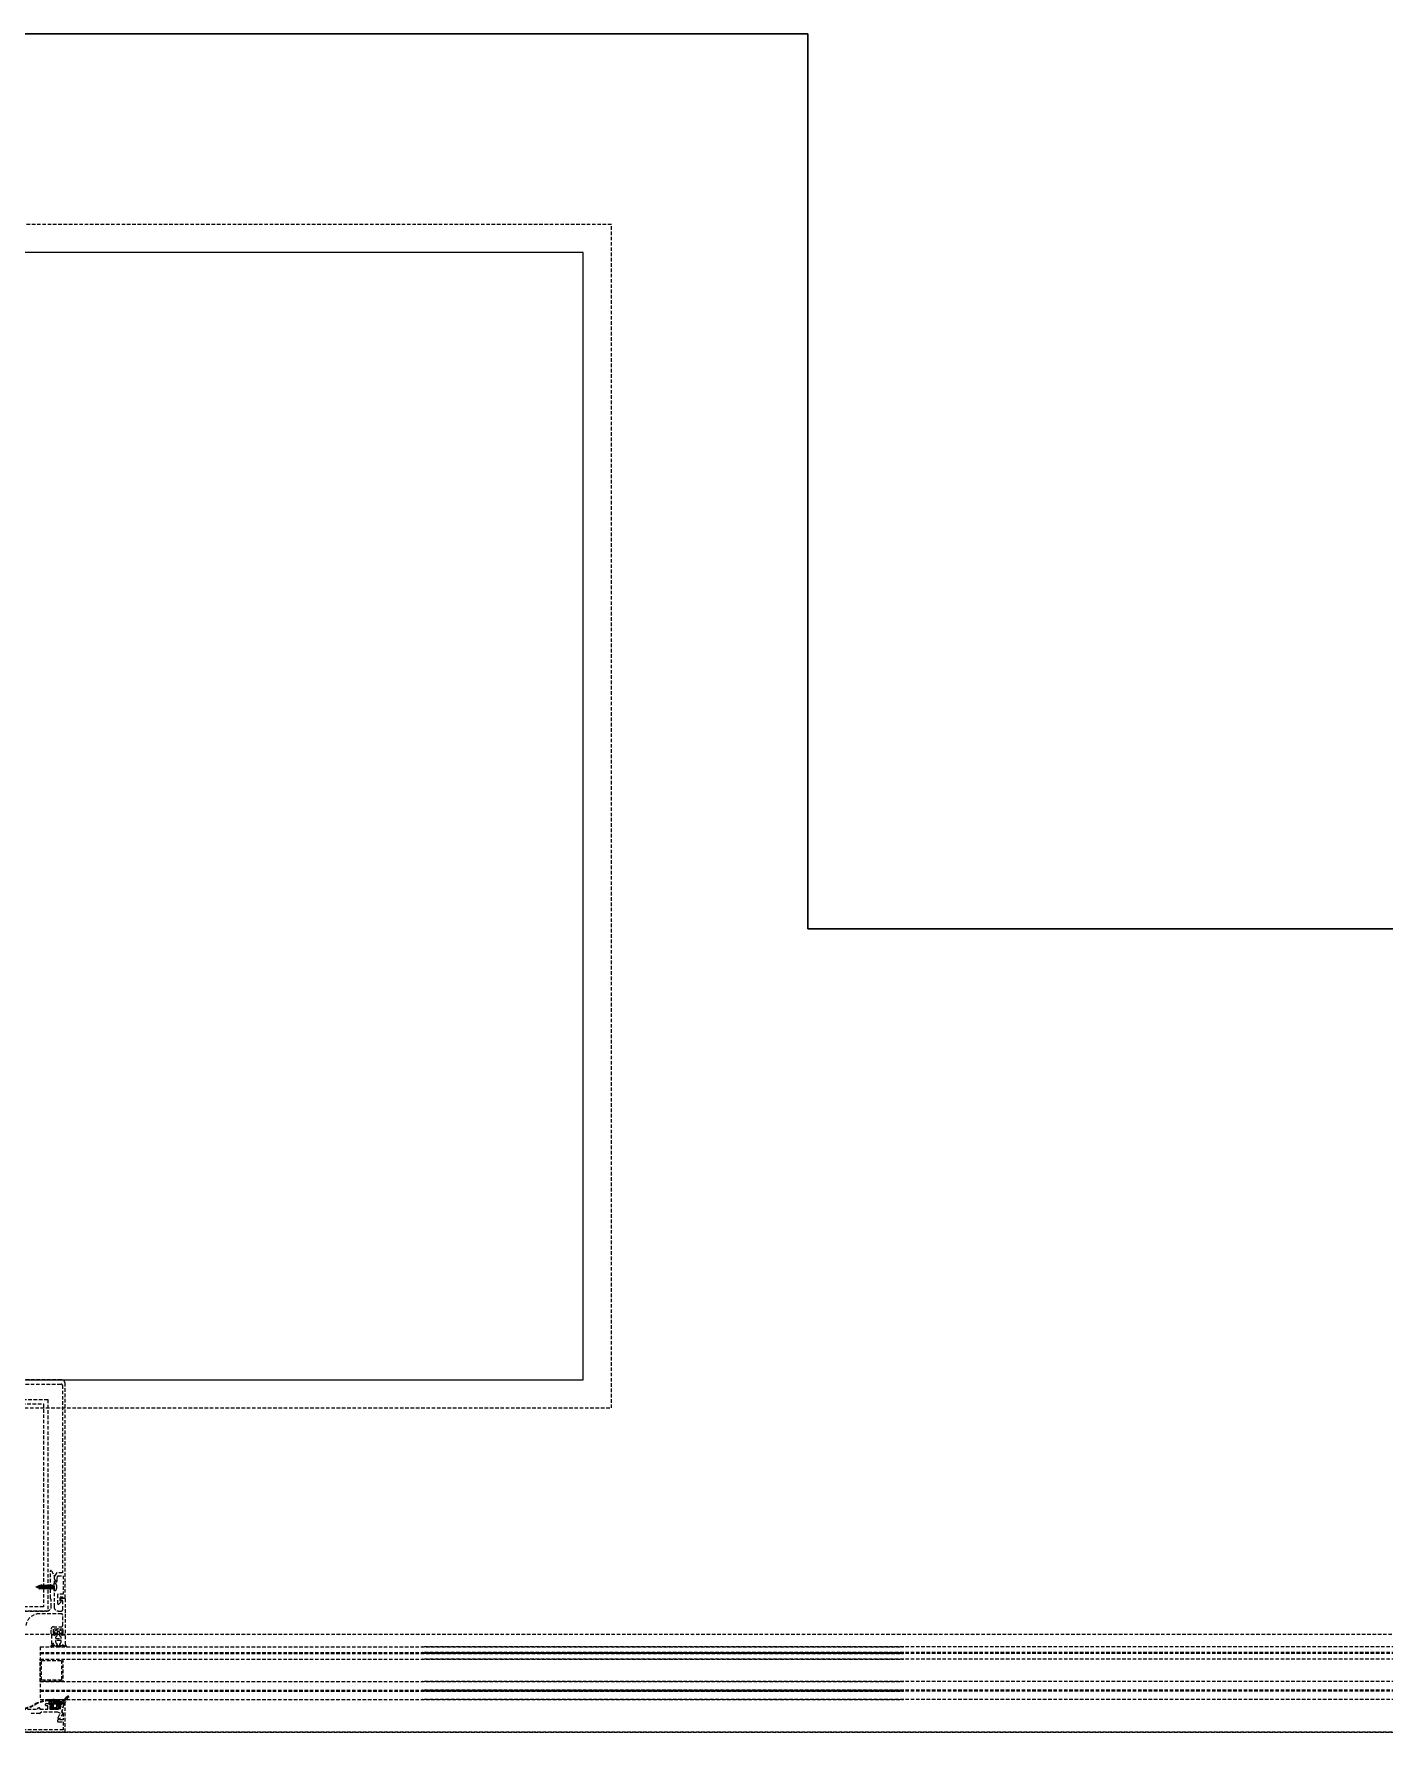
# Model space of a CAD drawing. Extents: x -1457 to 23780, y -2071 to 4205.
# Drawn here: x 2623.5 to 2719.3, y 320 to 440.5 of the extents above; entities that cross this region are included whole.
import ezdxf

# ---------------------------------------------------------------- set-up
doc = ezdxf.new("R2010")
doc.units = 0
doc.header["$MEASUREMENT"] = 0
doc.linetypes.add('HIDDEN', pattern=[0.375, 0.25, -0.125])
doc.layers.get('0').update_dxf_attribs({"color": 9, "lineweight": 9})
doc.layers.add('E-KABLO', color=7, linetype='Continuous', lineweight=30)
doc.layers.add('M-TEFRIS2-015', color=129, linetype='Continuous', lineweight=9)

# ---------------------------------------------------------------- blocks, each defined once
blk = doc.blocks.new('p-kolon_80x80')
blk.add_lwpolyline([(-40, -40), (40, -40), (40, 40), (-40, 40)], close=True)

msp = doc.modelspace()

# ---------------------------------------------------------------- hatches: boundary and pattern name
at = {"layer": 'M-TEFRIS2-015', "linetype": 'HIDDEN', "lineweight": 0}
h = msp.add_hatch(dxfattribs=at)
h.set_pattern_fill('LINE', color=256, scale=0.666667, angle=585, style=0)
h.set_pattern_definition([(45, (2568.41743, 201.40813), (-0.058925565, 0.058925565), [])])
edge = h.paths.add_edge_path()
edge.add_arc((2626.22, 321.98), 0.625, 117.2, 157.3388)
edge.add_arc((2625.5, 322.3), 0.162, 270.1027, 332.96, ccw=False)
edge.add_line((2625.5, 322.14), (2625.42, 322.14))
edge.add_line((2625.42, 322.14), (2625.41, 322.14))
edge.add_line((2625.41, 322.14), (2625.4, 322.14))
edge.add_line((2625.4, 322.14), (2625.39, 322.14))
edge.add_line((2625.39, 322.14), (2625.39, 322.14))
edge.add_line((2625.39, 322.14), (2625.38, 322.15))
edge.add_line((2625.38, 322.15), (2625.37, 322.15))
edge.add_line((2625.37, 322.15), (2625.37, 322.16))
edge.add_line((2625.37, 322.16), (2625.36, 322.16))
edge.add_line((2625.36, 322.16), (2625.36, 322.17))
edge.add_line((2625.36, 322.17), (2625.36, 322.19))
edge.add_line((2625.36, 322.19), (2625.36, 322.26))
edge.add_line((2625.36, 322.26), (2625.36, 322.27))
edge.add_line((2625.36, 322.27), (2625.36, 322.27))
edge.add_line((2625.36, 322.27), (2625.36, 322.27))
edge.add_line((2625.36, 322.27), (2625.36, 322.27))
edge.add_line((2625.36, 322.27), (2625.35, 322.28))
edge.add_line((2625.35, 322.28), (2625.35, 322.28))
edge.add_line((2625.35, 322.28), (2625.35, 322.28))
edge.add_line((2625.35, 322.28), (2625.34, 322.28))
edge.add_line((2625.34, 322.28), (2625.34, 322.28))
edge.add_line((2625.34, 322.28), (2625.26, 322.28))
edge.add_line((2625.26, 322.28), (2625.26, 322.28))
edge.add_line((2625.26, 322.28), (2625.25, 322.28))
edge.add_line((2625.25, 322.28), (2625.25, 322.28))
edge.add_line((2625.25, 322.28), (2625.25, 322.28))
edge.add_line((2625.25, 322.28), (2625.24, 322.28))
edge.add_line((2625.24, 322.28), (2625.24, 322.27))
edge.add_line((2625.24, 322.27), (2625.24, 322.27))
edge.add_line((2625.24, 322.27), (2625.24, 322.27))
edge.add_line((2625.24, 322.27), (2625.24, 322.26))
edge.add_line((2625.24, 322.26), (2625.24, 322.19))
edge.add_line((2625.24, 322.19), (2625.24, 322.18))
edge.add_line((2625.24, 322.18), (2625.24, 322.17))
edge.add_line((2625.24, 322.17), (2625.23, 322.16))
edge.add_line((2625.23, 322.16), (2625.23, 322.16))
edge.add_line((2625.23, 322.16), (2625.22, 322.15))
edge.add_line((2625.22, 322.15), (2625.22, 322.15))
edge.add_line((2625.22, 322.15), (2625.21, 322.14))
edge.add_line((2625.21, 322.14), (2625.2, 322.14))
edge.add_line((2625.2, 322.14), (2625.19, 322.14))
edge.add_line((2625.19, 322.14), (2625.18, 322.14))
edge.add_line((2625.18, 322.14), (2625.17, 322.14))
edge.add_line((2625.17, 322.14), (2625.17, 322.14))
edge.add_line((2625.17, 322.14), (2625.16, 322.15))
edge.add_line((2625.16, 322.15), (2625.15, 322.15))
edge.add_line((2625.15, 322.15), (2625.15, 322.16))
edge.add_line((2625.15, 322.16), (2625.14, 322.16))
edge.add_line((2625.14, 322.16), (2625.14, 322.17))
edge.add_line((2625.14, 322.17), (2625.14, 322.19))
edge.add_line((2625.14, 322.19), (2625.14, 322.26))
edge.add_line((2625.14, 322.26), (2625.14, 322.27))
edge.add_line((2625.14, 322.27), (2625.14, 322.27))
edge.add_line((2625.14, 322.27), (2625.14, 322.27))
edge.add_line((2625.14, 322.27), (2625.14, 322.27))
edge.add_line((2625.14, 322.27), (2625.13, 322.28))
edge.add_line((2625.13, 322.28), (2625.13, 322.28))
edge.add_line((2625.13, 322.28), (2625.13, 322.28))
edge.add_line((2625.13, 322.28), (2625.12, 322.28))
edge.add_line((2625.12, 322.28), (2625.12, 322.28))
edge.add_line((2625.12, 322.28), (2625.04, 322.28))
edge.add_line((2625.04, 322.28), (2625.04, 322.28))
edge.add_line((2625.04, 322.28), (2625.03, 322.28))
edge.add_line((2625.03, 322.28), (2625.03, 322.28))
edge.add_line((2625.03, 322.28), (2625.03, 322.28))
edge.add_line((2625.03, 322.28), (2625.02, 322.28))
edge.add_line((2625.02, 322.28), (2625.02, 322.27))
edge.add_line((2625.02, 322.27), (2625.02, 322.27))
edge.add_line((2625.02, 322.27), (2625.02, 322.27))
edge.add_line((2625.02, 322.27), (2625.02, 322.26))
edge.add_line((2625.02, 322.26), (2625.02, 322.19))
edge.add_line((2625.02, 322.19), (2625.02, 322.18))
edge.add_line((2625.02, 322.18), (2625.02, 322.17))
edge.add_line((2625.02, 322.17), (2625.01, 322.16))
edge.add_line((2625.01, 322.16), (2625.01, 322.16))
edge.add_line((2625.01, 322.16), (2625, 322.15))
edge.add_line((2625, 322.15), (2625, 322.15))
edge.add_line((2625, 322.15), (2624.99, 322.14))
edge.add_line((2624.99, 322.14), (2624.98, 322.14))
edge.add_line((2624.98, 322.14), (2624.97, 322.14))
edge.add_line((2624.97, 322.14), (2624.96, 322.14))
edge.add_line((2624.96, 322.14), (2624.95, 322.14))
edge.add_line((2624.95, 322.14), (2624.95, 322.14))
edge.add_line((2624.95, 322.14), (2624.94, 322.15))
edge.add_line((2624.94, 322.15), (2624.93, 322.15))
edge.add_line((2624.93, 322.15), (2624.93, 322.16))
edge.add_line((2624.93, 322.16), (2624.92, 322.16))
edge.add_line((2624.92, 322.16), (2624.92, 322.17))
edge.add_line((2624.92, 322.17), (2624.92, 322.19))
edge.add_line((2624.92, 322.19), (2624.92, 322.26))
edge.add_line((2624.92, 322.26), (2624.92, 322.27))
edge.add_line((2624.92, 322.27), (2624.92, 322.27))
edge.add_line((2624.92, 322.27), (2624.92, 322.27))
edge.add_line((2624.92, 322.27), (2624.92, 322.27))
edge.add_line((2624.92, 322.27), (2624.91, 322.28))
edge.add_line((2624.91, 322.28), (2624.91, 322.28))
edge.add_line((2624.91, 322.28), (2624.91, 322.28))
edge.add_line((2624.91, 322.28), (2624.9, 322.28))
edge.add_line((2624.9, 322.28), (2624.9, 322.28))
edge.add_line((2624.9, 322.28), (2624.82, 322.28))
edge.add_line((2624.82, 322.28), (2624.82, 322.28))
edge.add_line((2624.82, 322.28), (2624.81, 322.28))
edge.add_line((2624.81, 322.28), (2624.81, 322.28))
edge.add_line((2624.81, 322.28), (2624.81, 322.28))
edge.add_line((2624.81, 322.28), (2624.8, 322.28))
edge.add_line((2624.8, 322.28), (2624.8, 322.27))
edge.add_line((2624.8, 322.27), (2624.8, 322.27))
edge.add_line((2624.8, 322.27), (2624.8, 322.27))
edge.add_line((2624.8, 322.27), (2624.8, 322.26))
edge.add_line((2624.8, 322.26), (2624.8, 322.19))
edge.add_line((2624.8, 322.19), (2624.8, 322.18))
edge.add_line((2624.8, 322.18), (2624.8, 322.17))
edge.add_line((2624.8, 322.17), (2624.79, 322.16))
edge.add_line((2624.79, 322.16), (2624.79, 322.16))
edge.add_line((2624.79, 322.16), (2624.78, 322.15))
edge.add_line((2624.78, 322.15), (2624.78, 322.15))
edge.add_line((2624.78, 322.15), (2624.77, 322.14))
edge.add_line((2624.77, 322.14), (2624.76, 322.14))
edge.add_line((2624.76, 322.14), (2624.75, 322.14))
edge.add_line((2624.75, 322.14), (2624.74, 322.14))
edge.add_line((2624.74, 322.14), (2624.73, 322.14))
edge.add_line((2624.73, 322.14), (2624.73, 322.14))
edge.add_line((2624.73, 322.14), (2624.72, 322.15))
edge.add_line((2624.72, 322.15), (2624.71, 322.15))
edge.add_line((2624.71, 322.15), (2624.71, 322.16))
edge.add_line((2624.71, 322.16), (2624.7, 322.16))
edge.add_line((2624.7, 322.16), (2624.7, 322.17))
edge.add_line((2624.7, 322.17), (2624.7, 322.19))
edge.add_line((2624.7, 322.19), (2624.7, 322.26))
edge.add_line((2624.7, 322.26), (2624.7, 322.27))
edge.add_line((2624.7, 322.27), (2624.7, 322.27))
edge.add_line((2624.7, 322.27), (2624.7, 322.27))
edge.add_line((2624.7, 322.27), (2624.7, 322.27))
edge.add_line((2624.7, 322.27), (2624.69, 322.28))
edge.add_line((2624.69, 322.28), (2624.69, 322.28))
edge.add_line((2624.69, 322.28), (2624.69, 322.28))
edge.add_line((2624.69, 322.28), (2624.68, 322.28))
edge.add_line((2624.68, 322.28), (2624.68, 322.28))
edge.add_line((2624.68, 322.28), (2624.6, 322.28))
edge.add_line((2624.6, 322.28), (2624.6, 322.28))
edge.add_line((2624.6, 322.28), (2624.59, 322.28))
edge.add_line((2624.59, 322.28), (2624.59, 322.28))
edge.add_line((2624.59, 322.28), (2624.59, 322.28))
edge.add_line((2624.59, 322.28), (2624.58, 322.28))
edge.add_line((2624.58, 322.28), (2624.58, 322.27))
edge.add_line((2624.58, 322.27), (2624.58, 322.27))
edge.add_line((2624.58, 322.27), (2624.58, 322.27))
edge.add_line((2624.58, 322.27), (2624.58, 322.26))
edge.add_line((2624.58, 322.26), (2624.58, 322.01))
edge.add_arc((2624.61, 322.01), 0.03, 180, 270)
edge.add_line((2624.61, 321.98), (2624.79, 321.98))
edge.add_line((2624.79, 321.98), (2624.79, 321.81))
edge.add_line((2624.79, 321.81), (2624.72, 321.79))
edge.add_arc((2624.73, 321.74), 0.05, 104.5985, 212.0394)
edge.add_arc((2624.77, 321.77), 0.1, 212.0394, 243.6122)
edge.add_arc((2625.02, 322.27), 0.662, 243.6122, 296.3878)
edge.add_arc((2625.27, 321.77), 0.1, 296.3878, 327.9606)
edge.add_arc((2625.32, 321.74), 0.05, 327.9606, 435.4015)
edge.add_line((2625.33, 321.79), (2625.25, 321.81))
edge.add_line((2625.25, 321.81), (2625.25, 321.98))
edge.add_line((2625.25, 321.98), (2625.67, 321.98))
edge.add_arc((2625.67, 322.03), 0.05, 270, 346.8402)
edge.add_arc((2626.47, 321.88), 0.763, 128.6618, 169.1202, ccw=False)
edge.add_arc((2625.95, 322.49), 0.0486, 333.0293, 465.4317)
edge = h.paths.add_edge_path(flags=16)
edge.add_arc((2625.12, 321.78), 0.03, 280.824, 360)
edge.add_line((2625.15, 321.78), (2625.15, 321.95))
edge.add_arc((2625.12, 321.95), 0.03, 360, 450)
edge.add_line((2625.12, 321.98), (2624.92, 321.98))
edge.add_arc((2624.92, 321.95), 0.03, 90, 180)
edge.add_line((2624.89, 321.95), (2624.89, 321.78))
edge.add_arc((2624.92, 321.78), 0.03, 180, 259.176)
edge.add_arc((2625.02, 322.31), 0.562, 259.176, 280.824)

# ---------------------------------------------------------------- linework, layer by layer
at = {"layer": 'E-KABLO', "color": 6}
for p, q in [((2568.13, 440.52), (2678.43, 440.52)), ((2678.43, 440.52), (2678.43, 377.01)), ((2678.43, 377.01), (2722.25, 377.01))]:
    msp.add_line(p, q, dxfattribs=at)
at = {"layer": 'M-TEFRIS2-015', "linetype": 'HIDDEN', "lineweight": 0}
for p, q in [((2623.67, 330.29), (2623.68, 330.3)), ((2623.68, 330.28), (2623.67, 330.29)), ((2623.68, 330.3), (2623.86, 330.38)), ((2623.91, 330.19), (2623.68, 330.28)), ((2623.9, 330.39), (2623.81, 330.23)), ((2623.81, 330.23), (2623.86, 330.38)), ((2623.86, 330.38), (2623.88, 330.41)), ((2623.88, 330.41), (2623.86, 330.32)), ((2623.86, 330.32), (2623.87, 330.34)), ((2623.87, 330.34), (2623.89, 330.41)), ((2623.88, 330.41), (2623.89, 330.41)), ((2623.89, 330.41), (2623.9, 330.39)), ((2623.9, 330.39), (2623.94, 330.41)), ((2623.91, 330.18), (2623.96, 330.41)), ((2623.98, 330.44), (2623.93, 330.15)), ((2623.94, 330.15), (2623.99, 330.44)), ((2623.94, 330.41), (2623.96, 330.41)), ((2623.96, 330.41), (2623.98, 330.44)), ((2623.98, 330.44), (2623.99, 330.44)), ((2623.99, 330.44), (2624.01, 330.41)), ((2624.01, 330.18), (2624.05, 330.41)), ((2624.01, 330.41), (2624.05, 330.41)), ((2624.03, 330.15), (2624.08, 330.44)), ((2624.07, 330.44), (2624.03, 330.15)), ((2624.05, 330.41), (2624.07, 330.44)), ((2624.1, 330.41), (2624.05, 330.18)), ((2624.08, 330.44), (2624.07, 330.44)), ((2624.08, 330.44), (2624.1, 330.41)), ((2624.1, 330.18), (2624.15, 330.41)), ((2624.1, 330.41), (2624.15, 330.41)), ((2624.17, 330.44), (2624.12, 330.15)), ((2624.13, 330.15), (2624.18, 330.44)), ((2624.15, 330.41), (2624.17, 330.44)), ((2624.2, 330.41), (2624.15, 330.18)), ((2624.18, 330.44), (2624.17, 330.44)), ((2624.18, 330.44), (2624.2, 330.41)), ((2624.25, 330.41), (2624.2, 330.41)), ((2624.2, 330.18), (2624.25, 330.41)), ((2624.27, 330.44), (2624.22, 330.15)), ((2624.23, 330.15), (2624.28, 330.44)), ((2624.25, 330.41), (2624.27, 330.44)), ((2624.3, 330.41), (2624.25, 330.18)), ((2624.28, 330.44), (2624.27, 330.44)), ((2624.28, 330.44), (2624.3, 330.41)), ((2624.3, 330.18), (2624.34, 330.41)), ((2624.3, 330.41), (2624.34, 330.41)), ((2624.32, 330.15), (2624.37, 330.44)), ((2624.36, 330.44), (2624.32, 330.15)), ((2624.34, 330.41), (2624.36, 330.44)), ((2624.39, 330.41), (2624.34, 330.18)), ((2624.36, 330.44), (2624.37, 330.44)), ((2624.37, 330.44), (2624.39, 330.41)), ((2624.39, 330.41), (2624.44, 330.41)), ((2624.39, 330.18), (2624.44, 330.41)), ((2624.46, 330.44), (2624.41, 330.15)), ((2624.42, 330.15), (2624.47, 330.44)), ((2624.44, 330.41), (2624.46, 330.44)), ((2624.49, 330.41), (2624.44, 330.18)), ((2624.47, 330.44), (2624.46, 330.44)), ((2624.47, 330.44), (2624.49, 330.41)), ((2624.68, 330.41), (2624.49, 330.41)), ((2624.49, 330.18), (2624.54, 330.41)), ((2624.56, 330.44), (2624.51, 330.15)), ((2624.52, 330.15), (2624.57, 330.44)), ((2624.54, 330.41), (2624.56, 330.44)), ((2624.59, 330.41), (2624.54, 330.18)), ((2624.56, 330.44), (2624.57, 330.44)), ((2624.57, 330.44), (2624.59, 330.41)), ((2624.59, 330.18), (2624.63, 330.41)), ((2624.59, 330.41), (2624.63, 330.41)), ((2624.65, 330.44), (2624.61, 330.15)), ((2624.61, 330.15), (2624.66, 330.44)), ((2624.63, 330.41), (2624.65, 330.44)), ((2624.68, 330.41), (2624.63, 330.18)), ((2624.65, 330.44), (2624.66, 330.44)), ((2624.66, 330.44), (2624.68, 330.41)), ((2624.68, 330.18), (2624.73, 330.41)), ((2624.68, 330.41), (2624.73, 330.41)), ((2624.75, 330.44), (2624.7, 330.15)), ((2624.71, 330.15), (2624.76, 330.44)), ((2624.73, 330.41), (2624.75, 330.44)), ((2624.78, 330.41), (2624.73, 330.18)), ((2624.75, 330.44), (2624.76, 330.44)), ((2624.76, 330.44), (2624.78, 330.41)), ((2624.78, 330.41), (2624.83, 330.41)), ((2624.78, 330.18), (2624.83, 330.41)), ((2624.85, 330.44), (2624.8, 330.15)), ((2624.81, 330.15), (2624.85, 330.44)), ((2624.83, 330.41), (2624.85, 330.44)), ((2624.87, 330.41), (2624.83, 330.18)), ((2624.85, 330.44), (2624.85, 330.44)), ((2624.85, 330.44), (2624.87, 330.41)), ((2624.87, 330.41), (2624.92, 330.41)), ((2624.87, 330.18), (2624.92, 330.41)), ((2624.94, 330.44), (2624.89, 330.15)), ((2624.9, 330.15), (2624.95, 330.44)), ((2624.92, 330.41), (2624.94, 330.44)), ((2624.95, 330.31), (2624.92, 330.18)), ((2624.94, 330.44), (2624.95, 330.44)), ((2625.06, 330.57), (2624.95, 330.57)), ((2624.95, 330.02), (2624.95, 330.57)), ((2623.91, 330.18), (2623.91, 330.19)), ((2623.93, 330.15), (2623.91, 330.18)), ((2623.94, 330.15), (2623.93, 330.15)), ((2623.96, 330.18), (2623.94, 330.15)), ((2624.01, 330.18), (2623.96, 330.18)), ((2624.03, 330.15), (2624.01, 330.18)), ((2624.05, 330.18), (2624.03, 330.15)), ((2624.05, 330.18), (2624.03, 330.15)), ((2624.03, 330.15), (2624.03, 330.15)), ((2624.1, 330.18), (2624.05, 330.18)), ((2624.12, 330.15), (2624.1, 330.18)), ((2624.13, 330.15), (2624.12, 330.15)), ((2624.15, 330.18), (2624.13, 330.15)), ((2624.15, 330.18), (2624.13, 330.15)), ((2624.2, 330.18), (2624.15, 330.18)), ((2624.22, 330.15), (2624.2, 330.18)), ((2624.23, 330.15), (2624.22, 330.15)), ((2624.25, 330.18), (2624.23, 330.15)), ((2624.25, 330.18), (2624.23, 330.15)), ((2624.25, 330.18), (2624.3, 330.18)), ((2624.32, 330.15), (2624.3, 330.18)), ((2624.34, 330.18), (2624.32, 330.15)), ((2624.34, 330.18), (2624.32, 330.15)), ((2624.32, 330.15), (2624.32, 330.15)), ((2624.39, 330.18), (2624.34, 330.18)), ((2624.41, 330.15), (2624.39, 330.18)), ((2624.42, 330.15), (2624.41, 330.15)), ((2624.44, 330.18), (2624.42, 330.15)), ((2624.44, 330.18), (2624.42, 330.15)), ((2624.49, 330.18), (2624.44, 330.18)), ((2624.49, 330.18), (2624.44, 330.18)), ((2624.51, 330.15), (2624.49, 330.18)), ((2624.52, 330.15), (2624.51, 330.15)), ((2624.54, 330.18), (2624.52, 330.15)), ((2624.54, 330.18), (2624.52, 330.15)), ((2624.54, 330.18), (2624.73, 330.18)), ((2624.59, 330.18), (2624.54, 330.18)), ((2624.59, 330.18), (2624.54, 330.18)), ((2624.61, 330.15), (2624.59, 330.18)), ((2624.63, 330.18), (2624.61, 330.15)), ((2624.63, 330.18), (2624.61, 330.15)), ((2624.61, 330.15), (2624.61, 330.15)), ((2624.68, 330.18), (2624.63, 330.18)), ((2624.68, 330.18), (2624.63, 330.18)), ((2624.7, 330.15), (2624.68, 330.18)), ((2624.71, 330.15), (2624.7, 330.15)), ((2624.73, 330.18), (2624.71, 330.15)), ((2624.73, 330.18), (2624.71, 330.15)), ((2624.78, 330.18), (2624.73, 330.18)), ((2624.8, 330.15), (2624.78, 330.18)), ((2624.81, 330.15), (2624.8, 330.15)), ((2624.83, 330.18), (2624.81, 330.15)), ((2624.83, 330.18), (2624.81, 330.15)), ((2624.83, 330.18), (2624.87, 330.18)), ((2624.89, 330.15), (2624.87, 330.18)), ((2624.9, 330.15), (2624.89, 330.15)), ((2624.92, 330.18), (2624.9, 330.15)), ((2624.92, 330.18), (2624.9, 330.15)), ((2624.92, 330.18), (2624.95, 330.18)), ((2625.06, 330.02), (2624.95, 330.02)), ((3319.5, 326.92), (1724.23, 326.92)), ((2623.97, 326.05), (2623.97, 322.3)), ((2623.97, 326.05), (2685.2, 326.05)), ((2623.97, 325.65), (2685.2, 325.65)), ((2623.97, 325.58), (2685.2, 325.58)), ((2854.36, 326.05), (2651.09, 326.05)), ((2854.36, 325.65), (2651.09, 325.65)), ((2854.36, 325.58), (2651.09, 325.58)), ((2623.97, 325.18), (2685.2, 325.18)), ((2854.36, 325.18), (2651.09, 325.18)), ((2623.97, 323.58), (2685.2, 323.58)), ((2854.36, 323.58), (2651.09, 323.58)), ((2623.97, 322.98), (2685.2, 322.98)), ((2623.97, 322.9), (2685.2, 322.9)), ((2623.97, 322.3), (2685.2, 322.3)), ((2854.36, 322.98), (2651.09, 322.98)), ((2854.36, 322.9), (2651.09, 322.9)), ((2854.36, 322.3), (2651.09, 322.3)), ((3319.5, 320), (1719.67, 320)), ((1719.67, 320), (3319.5, 320))]:
    msp.add_line(p, q, dxfattribs=at)
for points in [[(2580.5, 343), (2664.5, 343), (2664.5, 427), (2580.5, 427)], [(2620.5, 343.59), (2624.5, 343.59), (2624.5, 328.59), (2620.5, 328.59)], [(2620.8, 343.29), (2624.2, 343.29), (2624.2, 328.89), (2620.8, 328.89)], [(2623.97, 323.58), (2623.97, 325.18), (2625.57, 325.18), (2625.57, 323.58)], [(2624.07, 323.68), (2624.07, 325.08), (2625.47, 325.08), (2625.47, 323.68)]]:
    msp.add_lwpolyline(points, close=True, dxfattribs=at)
for points in [[(2619.55, 344.7), (2625.45, 344.7), (2625.45, 344.7, -0.414214), (2625.55, 344.6), (2625.55, 331.29), (2625.14, 331.29, 0.267949), (2625.12, 331.28), (2624.97, 331.03, 0.131652), (2624.97, 331.01), (2624.97, 330.88, 0.131652), (2624.97, 330.87), (2625.08, 330.69, 0.267949), (2625.1, 330.67), (2625.14, 330.67, 0.414214), (2625.17, 330.7), (2625.17, 330.97), (2625.24, 331.09), (2625.6, 331.09), (2625.6, 329.79), (2625.25, 329.79, 0.414214), (2625.2, 329.74), (2625.2, 329.11, 0.650971), (2625.28, 329.08), (2625.45, 329.23, 0.508142), (2625.44, 329.28), (2625.38, 329.31), (2625.38, 329.59), (2625.55, 329.59, 0.432363), (2625.65, 329.5), (2625.72, 329.5, 0.477393), (2625.75, 329.52), (2625.75, 344.7, 0.414214), (2625.45, 345), (2625.45, 345), (2619.55, 345, 0.414214)], [(2622.5, 328.59), (2624.45, 328.59, 0.414214), (2624.75, 328.89), (2624.75, 329.39), (2624.7, 329.5), (2624.7, 331.43, -0.767327), (2624.76, 331.45), (2624.95, 331.11), (2624.95, 330.32), (2624.92, 330.29), (2624.95, 330.26), (2624.95, 328.89, 0.414214), (2625.25, 328.59), (2625.47, 328.59, 0.414214), (2625.57, 328.69), (2625.57, 329.34), (2625.43, 329.34, -0.414214), (2625.4, 329.37), (2625.4, 329.39, -0.414214), (2625.5, 329.49), (2625.72, 329.49, -0.414214), (2625.75, 329.46), (2625.75, 328.39), (2625.75, 326.92, -0.414214), (2625.72, 326.89), (2625.55, 326.89, -0.414214), (2625.45, 326.99), (2625.45, 327.01), (2625.6, 327.01), (2625.6, 327.31), (2625.28, 327.31), (2625.25, 327.34), (2625.22, 327.31), (2624.9, 327.31), (2624.9, 327.01), (2625.05, 327.01), (2625.05, 326.99, -0.414214), (2624.95, 326.89), (2624.85, 326.89, -0.414214), (2624.75, 326.99), (2624.75, 327.31, -0.414214), (2624.91, 327.47), (2625.47, 327.47, 0.414214), (2625.57, 327.57), (2625.57, 328.29, 0.414214), (2625.47, 328.39), (2623.9, 328.39, 0.414214), (2622.95, 327.44)], [(2625.75, 322.3), (2625.75, 322.25), (2624.95, 322.25, 0.10228), (2623.66, 321.98, -0.152313), (2622.5, 321.62, -0.152313), (2621.34, 321.98, 0.159108), (2620.66, 322.25), (2619.48, 322.25), (2619.48, 322.3), (2620.66, 322.3, -0.158967), (2621.37, 322.02, 0.152054), (2622.5, 321.67, 0.152944), (2623.63, 322.02, -0.10266), (2624.95, 322.3), (2625.75, 322.3)], [(2621.2, 321.62), (2623.8, 321.62), (2623.8, 321.69, -0.414214), (2623.83, 321.72), (2623.92, 321.72, -0.414214), (2623.95, 321.69), (2623.95, 321.62), (2624.5, 321.62), (2624.5, 321.87), (2624.38, 321.87, -0.414214), (2624.35, 321.9), (2624.35, 321.97, -0.414214), (2624.4, 322.02), (2624.75, 322.02, -0.414214), (2624.8, 321.97), (2624.8, 321.9, -0.414214), (2624.77, 321.87), (2624.65, 321.87), (2624.65, 321.62), (2625.38, 321.62), (2625.45, 321.87), (2625.33, 321.87, -0.414214), (2625.3, 321.9), (2625.3, 321.97, -0.414214), (2625.35, 322.02), (2625.55, 322.02, -0.493145), (2625.62, 321.93), (2625.48, 321.43), (2625.57, 321.38, -0.414214), (2625.59, 321.34), (2625.37, 320.96, -1), (2625.24, 321.04), (2625.4, 321.32), (2625.21, 321.42), (2624.05, 321.42), (2623.96, 321.33, -0.198912), (2623.94, 321.32), (2623.33, 321.32)]]:
    msp.add_lwpolyline(points, format="xyb", dxfattribs=at)
for points in [[(2624.01, 330.41), (2623.96, 330.18)], [(2625.15, 330.33), (2625.13, 330.3), (2625.13, 330.29), (2625.15, 330.26)]]:
    msp.add_lwpolyline(points, dxfattribs=at)
for points in [[(2625.54, 326.88, -0.414214), (2625.44, 326.98), (2625.44, 327.04), (2625.56, 327.04), (2625.56, 327.14, 0.333333), (2624.96, 327.14), (2624.96, 327.04), (2625.08, 327.04), (2625.08, 326.98, -0.414214), (2624.98, 326.88), (2624.76, 326.88), (2624.76, 326.23), (2624.8, 326.23, 0.307685), (2624.86, 326.27, -1.128702), (2624.92, 326.24, -0.201212), (2624.76, 326.13, 0.978531), (2624.76, 326.03, 0.1613), (2624.96, 326.15, -0.307572), (2624.99, 326.15), (2625.18, 326.04, 0.8391), (2625.2, 326.06), (2625.12, 326.15, -0.8391), (2625.14, 326.18), (2625.4, 326.04, 0.8391), (2625.42, 326.06), (2625.34, 326.15, -0.8391), (2625.36, 326.18), (2625.62, 326.04, 0.8391), (2625.64, 326.06), (2625.56, 326.15, -0.8391), (2625.58, 326.18), (2625.84, 326.04, 0.8391), (2625.86, 326.06), (2625.78, 326.15, -0.176327), (2625.76, 326.21), (2625.76, 326.88)], [(2625.34, 326.88), (2625.34, 327.11, 0.375047), (2625.31, 327.14, 0.067879), (2625.2, 327.14, 0.375047), (2625.18, 327.11), (2625.18, 326.88, -0.298217), (2625.12, 326.79, 0.298217), (2625.06, 326.7), (2625.06, 326.67, 0.414214), (2625.09, 326.64), (2625.43, 326.64, 0.414214), (2625.46, 326.67), (2625.46, 326.7, 0.298217), (2625.4, 326.79, -0.298217)], [(2625.06, 326.46), (2625.06, 326.43, 1), (2625.46, 326.43), (2625.46, 326.46, 0.414214), (2625.43, 326.49), (2625.09, 326.49, 0.414214)], [(2619.4, 320.15), (2619.4, 320.72), (2619.72, 320.72, 1), (2619.72, 320.87), (2619.4, 320.87), (2619.4, 321.35), (2619.48, 321.4, 0.339454), (2619.5, 321.43), (2619.36, 321.96, 0.876976), (2619.25, 321.95), (2619.25, 320), (2625.75, 320), (2625.75, 321.95, 0.876976), (2625.64, 321.96), (2625.5, 321.43, 0.339454), (2625.51, 321.4), (2625.6, 321.35), (2625.6, 320.87), (2625.27, 320.87, 1), (2625.27, 320.72), (2625.6, 320.72), (2625.6, 320.15)], [(2625.94, 322.54, 0.176952), (2625.65, 322.22, -0.281357), (2625.5, 322.14), (2625.42, 322.14), (2625.41, 322.14), (2625.4, 322.14), (2625.39, 322.14), (2625.39, 322.14), (2625.38, 322.15), (2625.37, 322.15), (2625.37, 322.16), (2625.36, 322.16), (2625.36, 322.17), (2625.36, 322.19), (2625.36, 322.26), (2625.36, 322.27), (2625.36, 322.27), (2625.36, 322.27), (2625.36, 322.27), (2625.35, 322.28), (2625.35, 322.28), (2625.35, 322.28), (2625.34, 322.28), (2625.34, 322.28), (2625.26, 322.28), (2625.26, 322.28), (2625.25, 322.28), (2625.25, 322.28), (2625.25, 322.28), (2625.24, 322.28), (2625.24, 322.27), (2625.24, 322.27), (2625.24, 322.27), (2625.24, 322.26), (2625.24, 322.19), (2625.24, 322.18), (2625.24, 322.17), (2625.23, 322.16), (2625.23, 322.16), (2625.22, 322.15), (2625.22, 322.15), (2625.21, 322.14), (2625.2, 322.14), (2625.19, 322.14), (2625.18, 322.14), (2625.17, 322.14), (2625.17, 322.14), (2625.16, 322.15), (2625.15, 322.15), (2625.15, 322.16), (2625.14, 322.16), (2625.14, 322.17), (2625.14, 322.19), (2625.14, 322.26), (2625.14, 322.27), (2625.14, 322.27), (2625.14, 322.27), (2625.14, 322.27), (2625.13, 322.28), (2625.13, 322.28), (2625.13, 322.28), (2625.12, 322.28), (2625.12, 322.28), (2625.04, 322.28), (2625.04, 322.28), (2625.03, 322.28), (2625.03, 322.28), (2625.03, 322.28), (2625.02, 322.28), (2625.02, 322.27), (2625.02, 322.27), (2625.02, 322.27), (2625.02, 322.26), (2625.02, 322.19), (2625.02, 322.18), (2625.02, 322.17), (2625.01, 322.16), (2625.01, 322.16), (2625, 322.15), (2625, 322.15), (2624.99, 322.14), (2624.98, 322.14), (2624.97, 322.14), (2624.96, 322.14), (2624.95, 322.14), (2624.95, 322.14), (2624.94, 322.15), (2624.93, 322.15), (2624.93, 322.16), (2624.92, 322.16), (2624.92, 322.17), (2624.92, 322.19), (2624.92, 322.26), (2624.92, 322.27), (2624.92, 322.27), (2624.92, 322.27), (2624.92, 322.27), (2624.91, 322.28), (2624.91, 322.28), (2624.91, 322.28), (2624.9, 322.28), (2624.9, 322.28), (2624.82, 322.28), (2624.82, 322.28), (2624.81, 322.28), (2624.81, 322.28), (2624.81, 322.28), (2624.8, 322.28), (2624.8, 322.27), (2624.8, 322.27), (2624.8, 322.27), (2624.8, 322.26), (2624.8, 322.19), (2624.8, 322.18), (2624.8, 322.17), (2624.79, 322.16), (2624.79, 322.16), (2624.78, 322.15), (2624.78, 322.15), (2624.77, 322.14), (2624.76, 322.14), (2624.75, 322.14), (2624.74, 322.14), (2624.73, 322.14), (2624.73, 322.14), (2624.72, 322.15), (2624.71, 322.15), (2624.71, 322.16), (2624.7, 322.16), (2624.7, 322.17), (2624.7, 322.19), (2624.7, 322.26), (2624.7, 322.27), (2624.7, 322.27), (2624.7, 322.27), (2624.7, 322.27), (2624.69, 322.28), (2624.69, 322.28), (2624.69, 322.28), (2624.68, 322.28), (2624.68, 322.28), (2624.6, 322.28), (2624.6, 322.28), (2624.59, 322.28), (2624.59, 322.28), (2624.59, 322.28), (2624.58, 322.28), (2624.58, 322.27), (2624.58, 322.27), (2624.58, 322.27), (2624.58, 322.26), (2624.58, 322.01, 0.414214), (2624.61, 321.98), (2624.79, 321.98), (2624.79, 321.81), (2624.72, 321.79, 0.506456), (2624.69, 321.72, 0.13864), (2624.73, 321.68, 0.234436), (2625.32, 321.68, 0.13864), (2625.36, 321.72, 0.506456), (2625.33, 321.79), (2625.25, 321.81), (2625.25, 321.98), (2625.67, 321.98, 0.348434), (2625.72, 322.02, -0.17839), (2625.99, 322.47, 0.651907)], [(2625.13, 321.75, 0.359904), (2625.15, 321.78), (2625.15, 321.95, 0.414214), (2625.12, 321.98), (2624.92, 321.98, 0.414214), (2624.89, 321.95), (2624.89, 321.78, 0.359904), (2624.92, 321.75, 0.094739)], [(2625.13, 321.75, 0.359904), (2625.15, 321.78), (2625.15, 321.95, 0.414214), (2625.12, 321.98), (2624.92, 321.98, 0.414214), (2624.89, 321.95), (2624.89, 321.78, 0.359904), (2624.92, 321.75, 0.094739)]]:
    msp.add_lwpolyline(points, format="xyb", close=True, dxfattribs=at)
for centre, start, end in [((2624.63, 330.27), 7.5095, 35.2427), ((2624.63, 330.32), 324.7573, 352.4905)]:
    msp.add_arc(centre, 0.521, start, end, dxfattribs=at)

# ---------------------------------------------------------------- block references
msp.add_blockref('p-kolon_80x80', (2622.5, 385), dxfattribs=at)

doc.saveas('drawing.dxf')
